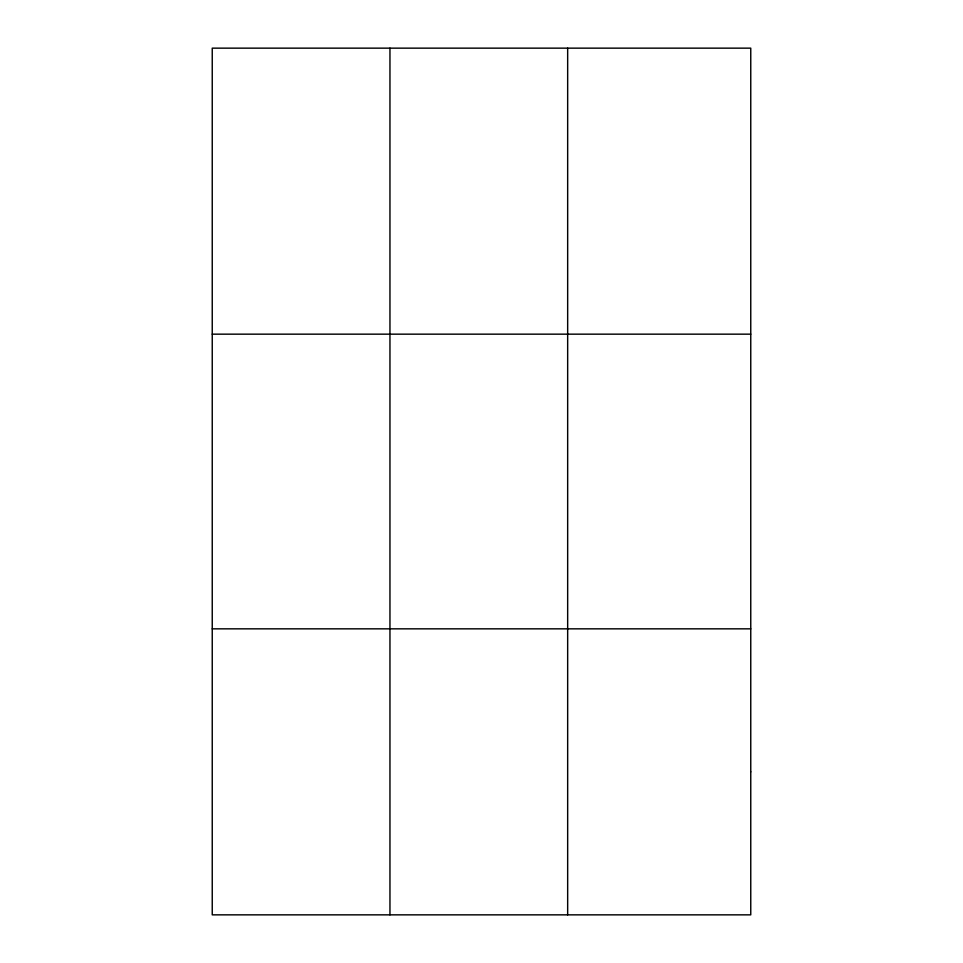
<?xml version="1.0" encoding="UTF-8"?>
<svg xmlns="http://www.w3.org/2000/svg" width="963" height="963" viewBox="0 0 963 963"><rect width="100%" height="100%" fill="white"/><g stroke="black" fill="none" stroke-linecap="round" stroke-linejoin="round"><path stroke-width="1.44" d="M389.955 48.15L389.955 914.85M567.664 48.15L567.664 914.85M212.245 334.161L750.755 334.161M212.245 628.839L750.755 628.839M750.755 771.845L750.755 914.85L212.245 914.85L212.245 48.15L750.755 48.15L750.755 771.845"/></g></svg>
